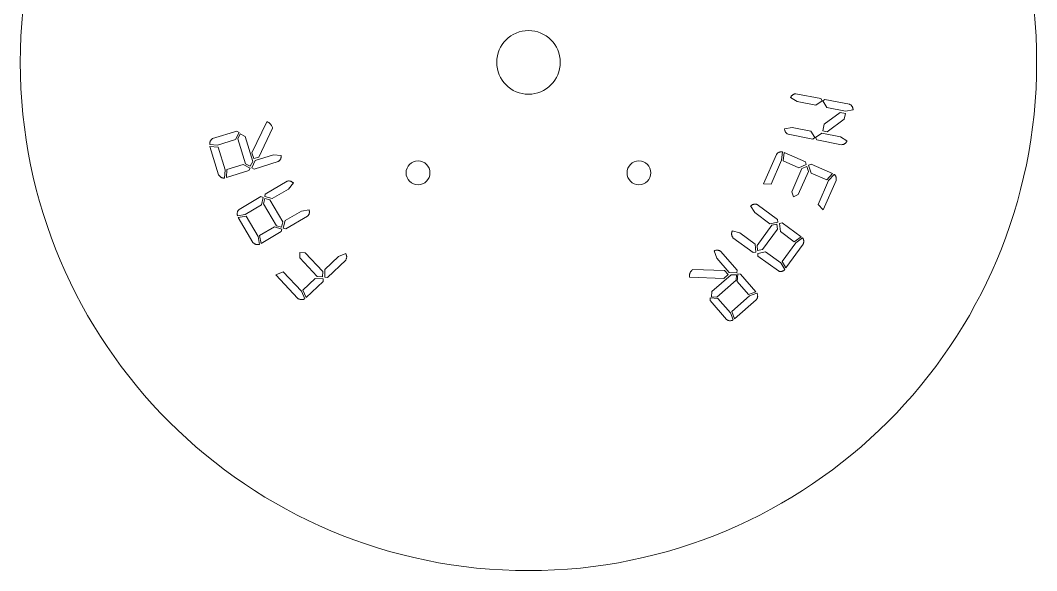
# Model space of a CAD drawing. Header units: millimetres. Extents: x 6 to 299, y 7 to 301.
# Drawn here: x 5.7 to 297.8, y 7.2 to 165.4 of the extents above; entities that cross this region are included whole.
import ezdxf

# ---------------------------------------------------------------- set-up
doc = ezdxf.new("R2010")
doc.units = ezdxf.units.MM

msp = doc.modelspace()

# ---------------------------------------------------------------- linework, layer by layer
at = {"color": 1, "linetype": 'Continuous', "lineweight": 15}
for p, q in [((228.94, 142.01), (227.06, 143.2)), ((228.59, 144.27), (235.72, 142.87)), ((234.28, 140.96), (228.94, 142.01)), ((236.12, 142.25), (234.28, 140.96)), ((235.72, 142.87), (236.12, 142.25)), ((236.27, 142.21), (236.88, 142.64)), ((237.48, 140.33), (236.27, 142.21)), ((236.88, 142.64), (244, 141.24)), ((242.82, 139.28), (237.48, 140.33)), ((236.65, 135.52), (241.27, 138.88)), ((241.27, 138.88), (242.8, 138.59)), ((242.8, 138.59), (242.47, 136.94)), ((245.01, 139.68), (242.82, 139.28)), ((72.24, 127.26), (76.52, 136.22)), ((78.17, 134.42), (74.23, 126.1)), ((225.3, 134.23), (227.49, 134.62)), ((227.49, 134.62), (232.83, 133.57)), ((236.27, 133.6), (236.65, 135.52)), ((242.47, 136.94), (237.54, 133.35)), ((60.94, 131.4), (67.86, 133.54)), ((68.52, 133.17), (67.53, 131.12)), ((67.86, 133.54), (68.52, 133.17)), ((68.14, 131.31), (68.86, 132.72)), ((68.86, 132.72), (70.25, 131.97)), ((70.25, 131.97), (72.45, 124.84)), ((233.44, 131.26), (226.31, 132.66)), ((232.83, 133.57), (234.05, 131.69)), ((234.05, 131.69), (233.44, 131.26)), ((234.19, 131.66), (236.03, 132.94)), ((234.6, 131.03), (234.19, 131.66)), ((236.03, 132.94), (241.37, 131.9)), ((237.54, 133.35), (236.27, 133.6)), ((241.37, 131.9), (243.25, 130.7)), ((62.33, 129.52), (60.11, 129.69)), ((60.14, 129.12), (62.51, 128.96)), ((62.66, 120.99), (60.14, 129.12)), ((67.53, 131.12), (62.33, 129.52)), ((62.51, 128.96), (64.54, 122.39)), ((70.34, 124.18), (68.14, 131.31)), ((241.72, 129.63), (234.6, 131.03)), ((72.75, 125.64), (72.24, 127.26)), ((74.23, 126.1), (72.75, 125.64)), ((73.19, 125.07), (78.39, 126.68)), ((78.39, 126.68), (80.62, 126.5)), ((219.25, 118.35), (222.96, 126.8)), ((224.68, 127.57), (224.47, 125.22)), ((224.95, 125.01), (225.17, 127.43)), ((225.17, 127.43), (231.33, 124.73)), ((65.01, 122.54), (69.72, 123.99)), ((69.72, 123.99), (71.69, 122.87)), ((71.73, 123.44), (70.34, 124.18)), ((71.69, 122.87), (71.36, 122.19)), ((72.45, 124.84), (71.73, 123.44)), ((72.2, 123.03), (73.19, 125.07)), ((72.86, 122.65), (72.2, 123.03)), ((79.79, 124.8), (72.86, 122.65)), ((224.47, 125.22), (221.44, 118.3)), ((229.46, 123.03), (224.95, 125.01)), ((227.39, 116.1), (230.32, 122.76)), ((231.57, 123.99), (229.46, 123.03)), ((230.32, 122.76), (231.69, 123.38)), ((231.33, 124.73), (231.57, 123.99)), ((231.69, 123.38), (232.17, 121.95)), ((232.21, 123.71), (232.92, 124.02)), ((232.94, 121.5), (232.21, 123.71)), ((232.92, 124.02), (239.09, 121.32)), ((64.54, 122.39), (64.4, 120.03)), ((64.93, 120.2), (65.01, 122.54)), ((71.36, 122.19), (64.93, 120.2)), ((232.17, 121.95), (229.24, 115.29)), ((237.45, 119.52), (232.94, 121.5)), ((239.09, 121.32), (237.45, 119.52)), ((237.96, 119.38), (239.55, 121.12)), ((76.08, 115.46), (82.34, 119.13)), ((82.75, 116.89), (78.06, 114.14)), ((84.14, 118.64), (82.75, 116.89)), ((221.44, 118.3), (219.25, 118.35)), ((234.94, 112.49), (237.96, 119.38)), ((240.14, 119.34), (236.45, 110.91)), ((68.53, 111.04), (74.79, 114.71)), ((74.79, 114.71), (75.51, 114.51)), ((75.51, 114.51), (74.98, 112.33)), ((75.57, 112.68), (75.92, 114.19)), ((75.91, 114.74), (76.08, 115.46)), ((78.06, 114.14), (75.91, 114.74)), ((75.92, 114.19), (77.42, 113.76)), ((227.87, 114.68), (227.39, 116.1)), ((229.24, 115.29), (227.87, 114.68)), ((74.98, 112.33), (70.29, 109.58)), ((79.28, 106.35), (75.57, 112.68)), ((77.42, 113.76), (81.13, 107.43)), ((216.74, 110.12), (215.57, 112.04)), ((217.47, 112.42), (223.31, 108.13)), ((236.45, 110.91), (234.94, 112.49)), ((70.29, 109.58), (68.1, 109.23)), ((68.31, 108.73), (70.59, 109.08)), ((72.54, 101.52), (68.31, 108.73)), ((70.59, 109.08), (74.01, 103.25)), ((81.78, 107.81), (86.47, 110.56)), ((88.22, 109.11), (81.97, 105.44)), ((86.47, 110.56), (88.66, 110.92)), ((221.12, 106.9), (216.74, 110.12)), ((223.31, 108.13), (223.39, 107.36)), ((74.44, 103.51), (78.69, 106)), ((78.69, 106), (80.85, 105.4)), ((80.78, 105.91), (79.28, 106.35)), ((80.85, 105.4), (80.67, 104.67)), ((81.13, 107.43), (80.78, 105.91)), ((81.25, 105.63), (81.78, 107.81)), ((81.97, 105.44), (81.25, 105.63)), ((217.4, 100.69), (221.66, 106.5)), ((223.25, 105.34), (218.98, 99.53)), ((223.39, 107.36), (221.12, 106.9)), ((221.66, 106.5), (223.12, 106.82)), ((223.12, 106.82), (223.25, 105.34)), ((223.89, 106.99), (224.65, 107.15)), ((224.13, 104.69), (223.89, 106.99)), ((224.65, 107.15), (230.08, 103.16)), ((74.01, 103.25), (74.4, 101)), ((74.86, 101.27), (74.44, 103.51)), ((80.67, 104.67), (74.86, 101.27)), ((210.29, 104.85), (212.47, 104.31)), ((216.34, 98.63), (210.49, 102.92)), ((212.47, 104.31), (216.86, 101.09)), ((228.1, 101.77), (224.13, 104.69)), ((230.08, 103.16), (228.1, 101.77)), ((228.52, 101.46), (230.47, 102.87)), ((216.86, 101.09), (217.09, 98.78)), ((217.53, 99.21), (217.4, 100.69)), ((218.98, 99.53), (217.53, 99.21)), ((224.58, 96.09), (228.52, 101.46)), ((230.64, 101.01), (225.68, 94.26)), ((85.96, 97.08), (85.97, 98.64)), ((90.99, 91.74), (85.96, 97.08)), ((85.97, 98.64), (87.54, 98.57)), ((87.54, 98.57), (92.57, 93.23)), ((93.17, 93.79), (97.13, 97.53)), ((99.19, 96.47), (93.91, 91.5)), ((97.13, 97.53), (99.2, 98.35)), ((205.83, 97.04), (205.06, 99.11)), ((209.4, 92.94), (205.83, 97.04)), ((206.9, 99), (211.67, 93.54)), ((217.09, 98.78), (216.34, 98.63)), ((217.6, 98.41), (219.87, 98.88)), ((217.68, 97.64), (217.6, 98.41)), ((223.53, 93.35), (217.68, 97.64)), ((219.87, 98.88), (224.26, 95.65)), ((93.16, 91.54), (93.17, 93.79)), ((198.92, 93.76), (208.07, 93.49)), ((208.07, 93.49), (209.09, 92.32)), ((211.67, 93.54), (211.61, 92.8)), ((224.26, 95.65), (225.42, 93.73)), ((225.68, 94.26), (224.58, 96.09)), ((79.08, 92.21), (81.24, 93.09)), ((85.45, 85.45), (79.08, 92.21)), ((81.24, 93.09), (86.45, 87.56)), ((86.87, 87.85), (90.45, 91.23)), ((90.45, 91.23), (92.7, 91.11)), ((92.55, 91.66), (90.99, 91.74)), ((92.57, 93.23), (92.55, 91.66)), ((92.7, 91.11), (92.69, 90.36)), ((93.91, 91.5), (93.16, 91.54)), ((207.82, 91.22), (198.02, 91.6)), ((204.45, 87.43), (209.99, 92.27)), ((211.37, 90.68), (205.83, 85.85)), ((209.09, 92.32), (207.82, 91.22)), ((211.61, 92.8), (209.4, 92.94)), ((209.99, 92.27), (211.52, 92.2)), ((211.52, 92.2), (211.37, 90.68)), ((211.71, 90.29), (211.87, 92.5)), ((211.87, 92.5), (212.61, 92.45)), ((212.61, 92.45), (217.04, 87.38)), ((87.8, 85.74), (86.87, 87.85)), ((92.69, 90.36), (87.8, 85.74)), ((214.94, 86.58), (211.71, 90.29)), ((86.45, 87.56), (87.41, 85.35)), ((203.9, 84.86), (203.96, 85.59)), ((208.67, 79.39), (203.9, 84.86)), ((203.96, 85.59), (206.17, 85.46)), ((204.3, 85.9), (204.45, 87.43)), ((205.83, 85.85), (204.3, 85.9)), ((206.17, 85.46), (209.74, 81.36)), ((210.18, 81.74), (215.28, 86.2)), ((217.2, 85.08), (210.93, 79.6)), ((217.04, 87.38), (214.94, 86.58)), ((215.28, 86.2), (217.39, 86.98)), ((209.74, 81.36), (210.51, 79.28)), ((210.93, 79.6), (210.18, 81.74))]:
    msp.add_line(p, q, dxfattribs=at)
at = {"color": 5, "linetype": 'Continuous', "lineweight": 15}
msp.add_circle((151.72, 153.29), 146.05, dxfattribs=at)
at = {"color": 1, "linetype": 'Continuous', "lineweight": 15}
for centre, radius in [((151.72, 153.29), 9.14), ((119.97, 121.54), 3.43), ((183.47, 121.54), 3.43)]:
    msp.add_circle(centre, radius, dxfattribs=at)
for points, knots in [([(227.06, 143.2), (227.1, 143.28), (227.18, 143.43), (227.33, 143.64), (227.49, 143.82), (227.68, 143.97), (227.88, 144.1), (228.1, 144.19), (228.34, 144.24), (228.51, 144.26), (228.59, 144.27)], [0, 0, 0, 0, 0.134638, 0.263928, 0.386684, 0.505515, 0.622736, 0.744616, 0.869331, 1, 1, 1, 1]), ([(244, 141.24), (244.08, 141.2), (244.23, 141.13), (244.42, 140.98), (244.6, 140.81), (244.74, 140.62), (244.85, 140.41), (244.93, 140.19), (244.99, 139.94), (245, 139.77), (245.01, 139.68)], [0, 0, 0, 0, 0.131178, 0.256808, 0.376743, 0.494836, 0.613817, 0.736356, 0.863322, 1, 1, 1, 1]), ([(76.52, 136.22), (76.62, 136.2), (76.8, 136.15), (77.06, 136.03), (77.3, 135.86), (77.52, 135.66), (77.72, 135.41), (77.89, 135.11), (78.05, 134.78), (78.13, 134.54), (78.17, 134.42)], [0, 0, 0, 0, 0.111609, 0.222757, 0.333442, 0.44912, 0.571266, 0.70347, 0.845408, 1, 1, 1, 1]), ([(226.31, 132.66), (226.24, 132.7), (226.09, 132.77), (225.89, 132.92), (225.72, 133.09), (225.58, 133.28), (225.46, 133.49), (225.38, 133.72), (225.32, 133.96), (225.31, 134.14), (225.3, 134.23)], [0, 0, 0, 0, 0.131178, 0.256808, 0.376743, 0.494836, 0.613817, 0.736356, 0.863322, 1, 1, 1, 1]), ([(60.11, 129.69), (60.1, 129.79), (60.1, 129.96), (60.12, 130.22), (60.18, 130.46), (60.27, 130.69), (60.39, 130.89), (60.54, 131.08), (60.73, 131.25), (60.87, 131.35), (60.94, 131.4)], [0, 0, 0, 0, 0.138163, 0.266598, 0.389623, 0.509852, 0.627254, 0.746078, 0.870084, 1, 1, 1, 1]), ([(243.25, 130.7), (243.21, 130.62), (243.13, 130.47), (242.99, 130.26), (242.82, 130.08), (242.64, 129.93), (242.44, 129.81), (242.21, 129.72), (241.97, 129.66), (241.8, 129.64), (241.72, 129.63)], [0, 0, 0, 0, 0.134638, 0.263928, 0.386684, 0.505515, 0.622736, 0.744616, 0.869331, 1, 1, 1, 1]), ([(80.62, 126.5), (80.62, 126.41), (80.63, 126.23), (80.6, 125.97), (80.55, 125.73), (80.45, 125.5), (80.33, 125.3), (80.18, 125.11), (80, 124.94), (79.86, 124.84), (79.79, 124.8)], [0, 0, 0, 0, 0.138163, 0.266598, 0.389623, 0.509852, 0.627254, 0.746078, 0.870084, 1, 1, 1, 1]), ([(222.96, 126.8), (223.02, 126.87), (223.13, 127.01), (223.32, 127.19), (223.52, 127.34), (223.73, 127.46), (223.95, 127.53), (224.18, 127.59), (224.43, 127.6), (224.59, 127.58), (224.68, 127.57)], [0, 0, 0, 0, 0.140034, 0.270647, 0.393933, 0.514676, 0.631523, 0.750379, 0.872981, 1, 1, 1, 1]), ([(64.4, 120.03), (64.31, 120.03), (64.13, 120.03), (63.87, 120.07), (63.62, 120.13), (63.39, 120.24), (63.18, 120.38), (62.99, 120.55), (62.81, 120.75), (62.71, 120.91), (62.66, 120.99)], [0, 0, 0, 0, 0.131904, 0.257178, 0.377515, 0.494653, 0.61423, 0.737005, 0.864045, 1, 1, 1, 1]), ([(239.55, 121.12), (239.61, 121.06), (239.74, 120.95), (239.9, 120.76), (240.02, 120.56), (240.11, 120.34), (240.17, 120.11), (240.2, 119.86), (240.19, 119.6), (240.16, 119.43), (240.14, 119.34)], [0, 0, 0, 0, 0.127962, 0.250401, 0.369839, 0.487215, 0.607212, 0.730495, 0.861528, 1, 1, 1, 1]), ([(82.34, 119.13), (82.42, 119.16), (82.59, 119.2), (82.84, 119.22), (83.08, 119.21), (83.31, 119.16), (83.53, 119.08), (83.74, 118.97), (83.95, 118.82), (84.07, 118.7), (84.14, 118.64)], [0, 0, 0, 0, 0.133005, 0.256909, 0.378439, 0.495809, 0.615598, 0.736351, 0.865278, 1, 1, 1, 1]), ([(68.1, 109.23), (68.07, 109.31), (68.03, 109.48), (68, 109.73), (68, 109.97), (68.04, 110.21), (68.11, 110.43), (68.22, 110.64), (68.36, 110.85), (68.47, 110.97), (68.53, 111.04)], [0, 0, 0, 0, 0.135824, 0.262517, 0.386276, 0.505233, 0.621968, 0.743901, 0.867803, 1, 1, 1, 1]), ([(215.57, 112.04), (215.65, 112.1), (215.79, 112.21), (216.02, 112.35), (216.25, 112.46), (216.49, 112.53), (216.73, 112.55), (216.97, 112.55), (217.22, 112.51), (217.38, 112.45), (217.47, 112.42)], [0, 0, 0, 0, 0.138302, 0.270746, 0.394727, 0.514415, 0.632521, 0.749793, 0.872765, 1, 1, 1, 1]), ([(88.66, 110.92), (88.69, 110.83), (88.73, 110.66), (88.76, 110.41), (88.76, 110.17), (88.72, 109.93), (88.64, 109.71), (88.54, 109.5), (88.4, 109.29), (88.28, 109.17), (88.22, 109.11)], [0, 0, 0, 0, 0.1357, 0.262276, 0.385922, 0.504769, 0.622055, 0.742954, 0.867924, 1, 1, 1, 1]), ([(210.49, 102.92), (210.44, 102.99), (210.34, 103.13), (210.23, 103.36), (210.14, 103.59), (210.1, 103.83), (210.09, 104.07), (210.13, 104.33), (210.19, 104.59), (210.26, 104.76), (210.29, 104.85)], [0, 0, 0, 0, 0.127983, 0.250154, 0.36982, 0.486926, 0.606386, 0.730634, 0.861684, 1, 1, 1, 1]), ([(230.47, 102.87), (230.52, 102.8), (230.62, 102.67), (230.72, 102.45), (230.8, 102.23), (230.84, 102), (230.83, 101.76), (230.81, 101.51), (230.74, 101.26), (230.67, 101.1), (230.64, 101.01)], [0, 0, 0, 0, 0.126815, 0.247827, 0.365222, 0.48211, 0.603755, 0.728366, 0.858604, 1, 1, 1, 1]), ([(74.4, 101), (74.31, 100.97), (74.14, 100.93), (73.89, 100.91), (73.64, 100.92), (73.4, 100.97), (73.17, 101.06), (72.95, 101.18), (72.73, 101.33), (72.6, 101.46), (72.54, 101.52)], [0, 0, 0, 0, 0.130375, 0.256031, 0.375375, 0.495026, 0.613253, 0.735301, 0.864228, 1, 1, 1, 1]), ([(205.06, 99.11), (205.14, 99.15), (205.29, 99.22), (205.53, 99.3), (205.76, 99.34), (206, 99.34), (206.23, 99.31), (206.46, 99.24), (206.69, 99.14), (206.83, 99.05), (206.9, 99)], [0, 0, 0, 0, 0.1342997, 0.2605989, 0.3825277, 0.5008704, 0.6203955, 0.7414239, 0.8662834, 1, 1, 1, 1]), ([(99.2, 98.35), (99.24, 98.27), (99.32, 98.12), (99.41, 97.88), (99.47, 97.64), (99.48, 97.4), (99.46, 97.16), (99.41, 96.93), (99.32, 96.7), (99.23, 96.55), (99.19, 96.47)], [0, 0, 0, 0, 0.136527, 0.264629, 0.386041, 0.504705, 0.623533, 0.744945, 0.869894, 1, 1, 1, 1]), ([(198.02, 91.6), (198, 91.69), (197.96, 91.88), (197.96, 92.16), (198, 92.44), (198.1, 92.71), (198.23, 92.98), (198.42, 93.25), (198.65, 93.51), (198.83, 93.68), (198.92, 93.76)], [0, 0, 0, 0, 0.115044, 0.226672, 0.339537, 0.455447, 0.5769, 0.706298, 0.847984, 1, 1, 1, 1]), ([(225.42, 93.73), (225.35, 93.67), (225.2, 93.56), (224.98, 93.42), (224.74, 93.31), (224.51, 93.24), (224.27, 93.22), (224.02, 93.22), (223.77, 93.26), (223.61, 93.32), (223.53, 93.35)], [0, 0, 0, 0, 0.13854, 0.269487, 0.393682, 0.513576, 0.631886, 0.749361, 0.872545, 1, 1, 1, 1]), ([(87.41, 85.35), (87.33, 85.31), (87.17, 85.23), (86.92, 85.16), (86.67, 85.11), (86.42, 85.11), (86.18, 85.13), (85.93, 85.2), (85.68, 85.31), (85.53, 85.4), (85.45, 85.45)], [0, 0, 0, 0, 0.131918, 0.255413, 0.376947, 0.494514, 0.614866, 0.736662, 0.864329, 1, 1, 1, 1]), ([(217.39, 86.98), (217.42, 86.9), (217.49, 86.75), (217.56, 86.5), (217.59, 86.26), (217.59, 86.02), (217.55, 85.78), (217.47, 85.54), (217.36, 85.3), (217.26, 85.15), (217.2, 85.08)], [0, 0, 0, 0, 0.130678, 0.255346, 0.374749, 0.493049, 0.613077, 0.735608, 0.864233, 1, 1, 1, 1]), ([(210.51, 79.28), (210.43, 79.24), (210.28, 79.16), (210.04, 79.09), (209.81, 79.06), (209.57, 79.05), (209.34, 79.09), (209.11, 79.15), (208.88, 79.25), (208.74, 79.34), (208.67, 79.39)], [0, 0, 0, 0, 0.134383, 0.26014, 0.382145, 0.500561, 0.62016, 0.741263, 0.8662, 1, 1, 1, 1])]:
    msp.add_open_spline(points, degree=3, knots=knots, dxfattribs=at)

doc.saveas('drawing.dxf')
